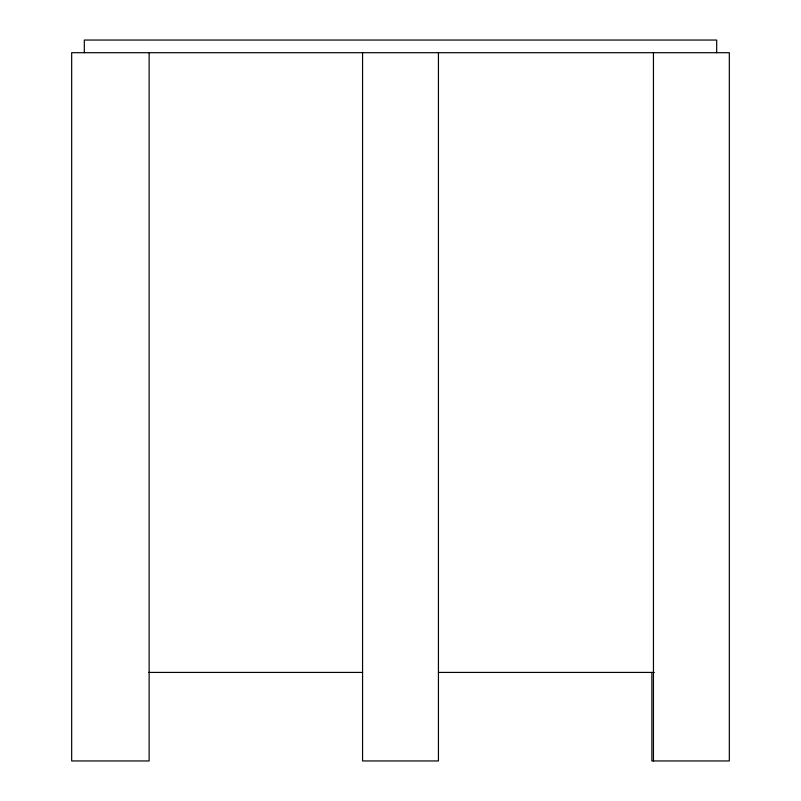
<?xml version="1.0" encoding="UTF-8"?>
<svg xmlns="http://www.w3.org/2000/svg" width="801" height="801" viewBox="0 0 801 801"><rect width="100%" height="100%" fill="white"/><g stroke="black" fill="none" stroke-linecap="round" stroke-linejoin="round"><path stroke-width="1.2" d="M148.806 672.419L362.563 672.419M438.437 672.419L654.357 672.419M716.685 52.696L716.685 40.05L84.315 40.05L84.315 52.696M653.446 52.696L653.446 760.95M651.864 672.419L651.864 760.95L729.331 760.95L729.331 52.696L71.669 52.696L71.669 760.95L149.136 760.95L149.136 52.696M438.437 52.696L438.437 760.95L362.563 760.95L362.563 52.696"/></g></svg>
